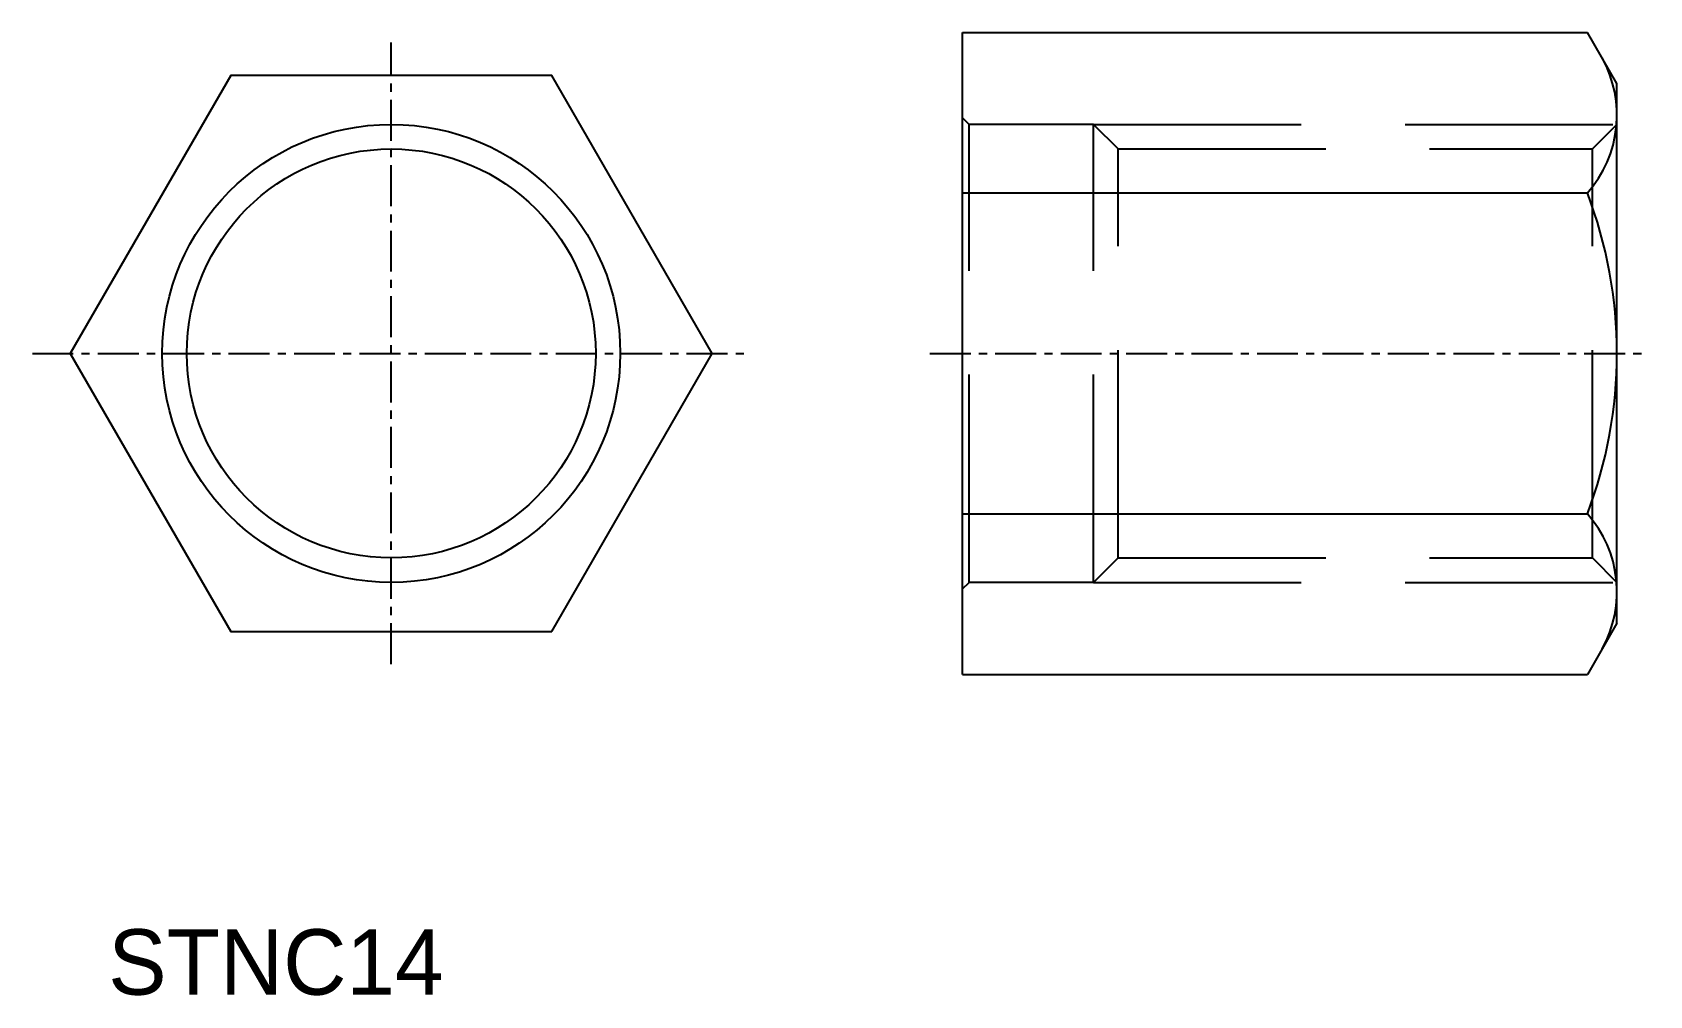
# Model space of a CAD drawing. Extents: x 14.9 to 64.3, y 14.1 to 43.5.
import ezdxf

# ---------------------------------------------------------------- set-up
doc = ezdxf.new("R2010")
doc.units = 0
doc.linetypes.add('CENTER', pattern=[2, 1.25, -0.25, 0.25, -0.25])
doc.linetypes.add('HIDDEN', pattern=[9.525, 6.35, -3.175])
doc.layers.get('0').update_dxf_attribs({"linetype": 'CONTINUOUS'})
doc.layers.add('18-1-HID', color=4, linetype='HIDDEN')
doc.layers.add('CENTER', color=1, linetype='CENTER')

msp = doc.modelspace()

# ---------------------------------------------------------------- linework, layer by layer
at = {"color": 7, "linetype": 'CONTINUOUS'}
for p, q in [((43.301, 23.872), (43.301, 43.501)), ((43.301, 43.501), (62.398, 43.501)), ((63.301, 41.937), (62.398, 43.501)), ((63.301, 25.437), (63.301, 41.937)), ((47.301, 40.687), (47.301, 40.687)), ((43.301, 38.594), (62.398, 38.594)), ((43.301, 28.779), (62.398, 28.779)), ((63.301, 25.437), (62.398, 23.872)), ((43.301, 23.872), (62.398, 23.872))]:
    msp.add_line(p, q, dxfattribs=at)
msp.add_lwpolyline([(30.743, 25.187), (35.65, 33.687), (30.743, 42.187), (20.928, 42.187), (16.021, 33.687), (20.928, 25.187)], close=True, dxfattribs=at)
for radius in [7, 6.25]:
    msp.add_circle((25.836, 33.687), radius, dxfattribs=at)
for centre, radius, start, end in [((59.717, 40.975), 3.586, 318.3941, 29.1059), ((49.522, 33.687), 13.779, 339.1359, 20.8641), ((59.717, 26.398), 3.586, 330.8941, 41.6059)]:
    msp.add_arc(centre, radius, start, end, dxfattribs=at)
at = {"layer": '18-1-HID', "color": 4, "linetype": 'HIDDEN'}
for p, q in [((43.301, 40.887), (43.501, 40.687)), ((47.301, 40.687), (43.501, 40.687)), ((43.501, 26.687), (43.501, 40.687)), ((47.301, 40.687), (63.301, 40.687)), ((47.301, 40.687), (48.051, 39.937)), ((47.301, 26.687), (47.301, 40.687)), ((62.551, 39.937), (63.301, 40.687)), ((48.051, 39.937), (62.551, 39.937)), ((48.051, 27.437), (48.051, 39.937)), ((62.551, 27.437), (62.551, 39.937)), ((47.301, 26.687), (48.051, 27.437)), ((48.051, 27.437), (62.551, 27.437)), ((62.551, 27.437), (63.301, 26.687)), ((43.301, 26.487), (43.501, 26.687)), ((47.301, 26.687), (43.501, 26.687)), ((47.301, 26.687), (63.301, 26.687))]:
    msp.add_line(p, q, dxfattribs=at)
at = {"layer": 'CENTER', "color": 1, "linetype": 'CENTER'}
for p, q in [((25.836, 24.187), (25.836, 43.187)), ((14.866, 33.687), (36.805, 33.687)), ((42.301, 33.687), (64.301, 33.687))]:
    msp.add_line(p, q, dxfattribs=at)

# ---------------------------------------------------------------- texts
at = {"color": 7, "linetype": 'CONTINUOUS'}
msp.add_text('STNC14', height=2, dxfattribs=at).set_placement((17.185, 14.082))

doc.saveas('drawing.dxf')
